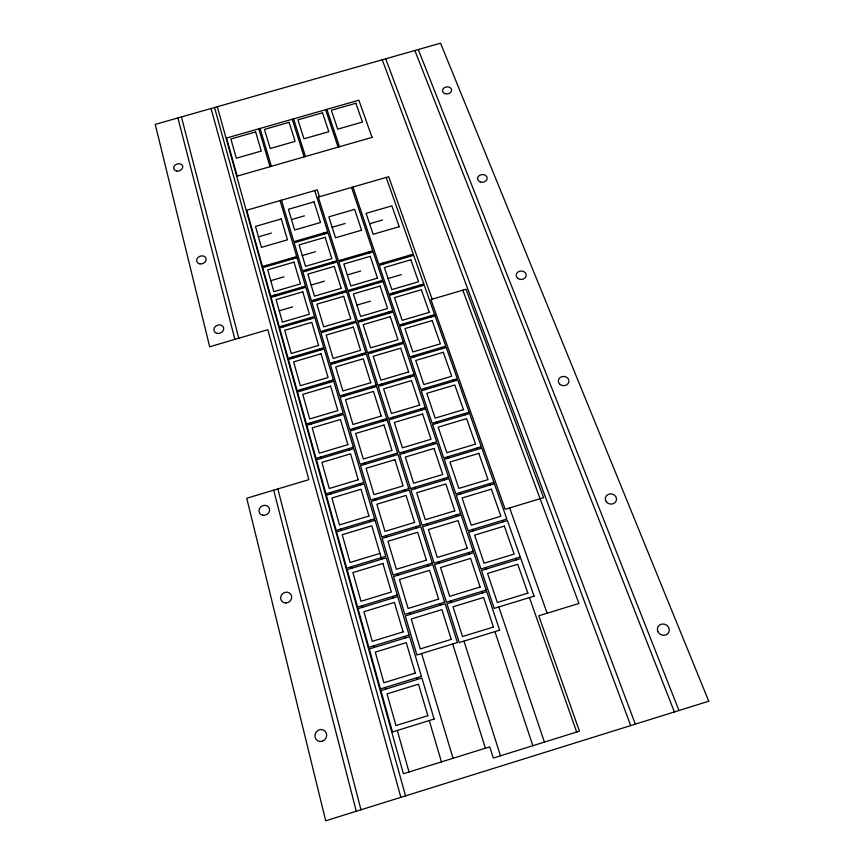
<?xml version="1.0" encoding="UTF-8"?>
<svg xmlns="http://www.w3.org/2000/svg" width="864" height="864" viewBox="0 0 864 864"><rect width="100%" height="100%" fill="white"/><g stroke="black" fill="none" stroke-linecap="round" stroke-linejoin="round"><path stroke-width="1.3" d="M379.955 553.424L350.06 562.486L342.241 534.697L371.801 525.787L381.661 559.202M388.066 278.51L401.371 274.612M279.256 310.813L292.669 306.882M356.951 305.111L370.397 301.169M369.608 223.765L382.579 219.996M302.292 255.539L315.403 251.726M270.767 280.67L284.008 276.815M311.148 285.066L324.432 281.189M347.339 274.925L360.59 271.048M291.514 219.586L304.398 215.86M258.433 236.844L271.404 233.086M332.154 227.264L345.125 223.495M418.284 49.54L678.974 710.51M414.86 50.512L674.384 711.936M385.679 58.817L635.321 724.14M382.244 59.789L630.709 725.576M462.812 290.185L578.923 603.461L538.78 615.784L579.442 731.182L493.279 758.041L489.748 746.852L403.402 773.744L217.296 106.736M509.663 507.935L547.16 613.213M432.13 299.203L388.692 176.72L318.287 197.068L338.429 260.734L372.751 250.722L351.594 187.445M386.186 177.455L413.284 254.156L378.832 264.222L352.966 187.045M409.266 255.334L409.676 256.489M419.742 285.152L420.152 286.351M430.51 315.835L430.942 317.066M441.601 347.425L442.055 348.7M453.028 379.966L453.492 381.262M464.8 413.478L465.275 414.828M476.939 448.038L477.425 449.42M489.445 483.667L489.953 485.093M502.362 520.43L502.88 521.91M515.689 558.382L516.218 559.904M529.448 597.575L576.666 732.046M382.849 263.045L383.249 264.211M392.958 293.004L393.358 294.214M403.358 323.838L403.769 325.08M414.061 355.579L414.493 356.854M425.088 388.271L425.531 389.578M436.45 421.956L436.903 423.306M448.157 456.667L448.621 458.06M460.231 492.48L460.717 493.916M472.694 529.427L473.191 530.906M485.557 567.562L486.065 569.095M498.841 606.949L544.417 742.1M326.916 109.339L339.455 146.74M325.598 109.717L338.116 147.128M368.755 251.888L369.133 253.044M378.594 281.502L378.994 282.69M388.714 311.969L389.124 313.189M399.136 343.332L399.557 344.585M409.871 375.613L410.303 376.909M420.919 408.877L421.362 410.216M432.313 443.156L432.767 444.539M444.064 478.505L444.528 479.93M456.17 514.966L456.656 516.434M468.677 552.604L469.184 554.116M481.594 591.462L482.112 593.028M494.932 631.616L532.85 745.708M342.446 259.567L342.814 260.723M351.918 289.31L352.296 290.509M361.67 319.928L362.059 321.149M371.704 351.432L372.103 352.696M382.039 383.875L382.45 385.171M392.677 417.29L393.109 418.64M403.65 451.742L404.093 453.125M414.968 487.264L415.422 488.689M426.632 523.897L427.097 525.377M438.674 561.719L439.16 563.242M451.116 600.772L451.613 602.338M463.968 641.12L500.494 755.795M319.442 196.744L317.261 189.864L246.737 210.233L262.451 266.512L296.719 256.543L280.098 200.599M293.555 118.876L305.456 156.503M292.226 119.254L304.117 156.892M314.744 190.588L327.758 231.811L293.825 241.672L281.47 200.2M323.806 232.967L324.162 234.09M332.888 261.932L333.256 263.088M342.23 291.719L342.598 292.907M351.842 322.369L352.22 323.59M361.735 353.916L362.124 355.18M371.92 386.402L372.33 387.698M382.406 419.872L382.828 421.211M393.228 454.356L393.66 455.738M404.384 489.92L404.827 491.357M415.886 526.619L416.351 528.088M427.756 564.484L428.231 566.006M440.024 603.59L440.51 605.156M452.693 643.993L485.374 748.213M297.788 240.516L298.123 241.65M306.515 269.622L306.86 270.788M315.49 299.549L315.846 300.748M324.724 330.34L325.091 331.571M334.228 362.038L334.606 363.312M344.012 394.675L344.401 395.982M354.1 428.306L354.499 429.656M364.489 462.964L364.9 464.357M375.203 498.701L375.635 500.137M386.262 535.572L386.705 537.052M397.667 573.631L398.131 575.154M409.46 612.922L409.925 614.509M421.632 653.53L453.038 758.279M260.096 128.434L271.372 166.298M258.779 128.812L270.032 166.687M292.723 257.699L293.069 258.854M301.439 287.258L301.795 288.446M310.414 317.671L310.77 318.881M319.648 348.959L320.015 350.212M329.141 381.175L329.53 382.471M338.936 414.364L339.325 415.692M349.024 448.556L349.423 449.928M359.424 483.808L359.834 485.222M370.148 520.171L370.58 521.629M392.634 596.43L393.098 597.985M404.438 636.444L404.914 638.053M416.642 677.808L417.128 679.46M429.257 720.576L441.45 761.897M266.458 265.345L266.782 266.501M274.817 295.034L275.152 296.233M283.414 325.588L283.748 326.808M292.259 357.026L292.604 358.29M301.363 389.405L301.73 390.701M310.748 422.744L311.116 424.084M320.414 457.099L320.803 458.482M330.383 492.523L330.782 493.949M340.664 529.06L341.075 530.528M351.27 566.773L351.691 568.285M362.221 605.696L362.664 607.262M373.54 645.916L373.993 647.525M385.236 687.474L385.7 689.148M397.321 730.458L409.007 771.995M214.531 107.525L405.529 795.874M211.054 108.518L400.853 797.342M181.429 116.942L238.777 338.245M277.83 488.927L360.979 809.784M177.941 117.936L234.9 339.379M273.694 490.169L356.281 811.253M708.75 701.212L325.706 820.8L246.748 498.236L308.848 479.65L267.818 329.724L209.682 346.777L155.25 124.394L440.543 43.2L708.75 701.212M427.82 715.705L395.95 725.566L387.04 693.9L418.522 684.191L427.82 715.705M434.106 719.064L392.461 731.97L380.905 690.617L421.913 677.992L434.106 719.064M451.246 639.392L420.25 648.918L411.275 618.991L441.914 609.628L451.246 639.392M493.42 627.048L462.51 636.53L453.038 606.809L483.592 597.467L493.42 627.048M457.412 642.546L416.891 654.988L405.27 615.924L445.165 603.742L457.412 642.546M499.64 630.169L459.248 642.578L446.969 603.763L486.745 591.602L499.64 630.169M415.249 673.099L383.897 682.744L375.289 652.126L406.264 642.632L415.249 673.099M421.416 676.328L380.441 688.954L369.274 648.972L409.622 636.617L421.416 676.328M438.631 599.141L408.11 608.461L399.438 579.506L429.592 570.326L438.631 599.141M480.125 587.045L449.701 596.333L440.543 567.562L470.61 558.414L480.125 587.045M444.668 602.176L404.795 614.347L393.541 576.547L432.81 564.613L444.668 602.176M486.227 590.047L446.472 602.197L434.581 564.635L473.742 552.722L486.227 590.047M527.882 593.125L497.329 602.478L487.534 573.448L517.741 564.246L527.882 593.125M403.099 631.897L372.254 641.336L363.917 611.712L394.405 602.413L403.099 631.897M534.103 596.149L494.176 608.386L481.475 570.488L520.808 558.511L534.103 596.149M409.136 635.008L368.82 647.352L358.02 608.677L397.721 596.57L409.136 635.008M504.349 526.111L474.617 535.129L484.088 563.22L514.166 554.072L504.349 526.111M382.925 563.49L352.901 572.584L360.979 601.268L391.338 592.024L382.925 563.49M426.406 560.174L396.371 569.3L387.968 541.264L417.658 532.278L426.406 560.174M467.262 548.327L437.314 557.42L428.436 529.556L458.05 520.603L467.262 548.327M432.335 563.09L393.088 575.024L382.18 538.412L420.854 526.727L432.335 563.09M473.245 551.221L434.106 563.112L422.593 526.738L461.16 515.074L473.245 551.221M520.268 556.988L480.956 568.966L468.666 532.278L507.395 520.538L520.268 556.988M397.267 595.026L357.588 607.111L347.123 569.668L386.208 557.82L397.267 595.026M368.928 516.035L339.487 524.912L331.916 497.988L361.022 489.251L368.928 516.035M493.895 482.328L455.771 493.819L444.236 459.378L481.799 448.103L493.895 482.328M374.63 518.821L336.161 530.42L326.344 495.277L364.252 483.894L374.63 518.821M494.392 483.754L456.257 495.256L468.169 530.798L506.866 519.059L494.392 483.754M375.062 520.279L336.571 531.889L346.702 568.156L385.765 556.308L375.062 520.279M491.378 489.164L462.089 497.999L471.269 525.226L500.893 516.251L491.378 489.164M414.58 522.439L384.998 531.382L376.855 504.22L406.102 495.418L414.58 522.439M454.799 510.829L425.304 519.739L416.707 492.739L445.867 483.959L454.799 510.829M420.39 525.258L381.748 536.933L371.185 501.476L409.266 490.018L420.39 525.258M460.663 513.616L422.129 525.269L410.983 490.018L448.956 478.591L460.663 513.616M543.607 497.653L505.17 509.296L430.92 299.56L466.009 289.246L543.607 497.653M394.891 459.68L366.088 468.31L373.982 494.64L403.11 485.881L394.891 459.68M434.074 448.448L405.346 457.056L413.672 483.224L442.724 474.487L434.074 448.448M475.556 444.107L446.828 452.725L438.199 427.151L466.614 418.651L475.556 444.107M358.236 479.801L329.249 488.495L321.905 462.402L350.579 453.827L358.236 479.801M481.313 446.72L443.761 457.985L432.572 424.591L469.584 413.532L481.313 446.72M363.83 482.49L325.955 493.852L316.44 459.788L353.776 448.632L363.83 482.49M478.807 453.362L449.96 462.024L458.86 488.408L488.03 479.617L478.807 453.362M408.812 488.592L370.753 500.04L360.526 465.664L398.034 454.432L408.812 488.592M448.481 477.176L410.53 488.592L399.719 454.432L437.13 443.232L448.481 477.176M381.218 416.07L352.944 424.483L345.524 399.708L373.486 391.414L381.218 416.07M419.666 405.097L391.468 413.5L383.627 388.876L411.523 380.592L419.666 405.097M386.716 418.586L349.78 429.592L340.146 397.246L376.574 386.446L386.716 418.586M425.218 407.603L388.379 418.576L378.205 386.435L414.536 375.656L425.218 407.603M387.137 419.926L350.179 430.942L360.104 464.27L397.602 453.049L387.137 419.926M425.66 408.931L388.8 419.915L399.287 453.049L436.676 441.86L425.66 408.931M384.026 425.023L355.655 433.49L363.301 459.022L391.997 450.436L384.026 425.023M422.626 414.007L394.319 422.453L402.408 447.833L431.017 439.268L422.626 414.007M463.46 409.676L435.154 418.122L426.784 393.314L454.788 384.977L463.46 409.676M347.879 444.668L319.313 453.2L312.196 427.885L340.448 419.483L347.879 444.668M469.12 412.193L432.119 423.241L421.265 390.852L457.736 379.998L469.12 412.193M353.376 447.26L316.051 458.406L306.817 425.358L343.613 414.418L353.376 447.26M333.374 379.922L297.13 390.658L288.436 359.521L324.184 348.98L333.374 379.922M446.245 347.458L410.292 358.096L420.822 389.534L457.283 378.702L446.245 347.458M333.752 381.218L297.486 391.954L306.45 424.019L343.224 413.089L333.752 381.218M443.318 352.296L415.714 360.472L423.835 384.556L451.732 376.261L443.318 352.296M330.61 386.143L302.767 394.394L309.679 418.954L337.824 410.594L330.61 386.143M370.764 382.709L342.9 390.971L335.686 366.919L363.258 358.776L370.764 382.709M408.65 371.952L380.862 380.192L373.248 356.281L400.745 348.16L408.65 371.952M376.164 385.139L339.757 395.939L330.404 364.543L366.314 353.938L376.164 385.139M414.104 374.36L377.795 385.128L367.924 353.927L403.726 343.354L414.104 374.36M353.322 327.089L326.138 335.081L333.148 358.441L360.612 350.33L353.322 327.089M390.28 316.667L363.172 324.637L370.559 347.857L397.958 339.768L390.28 316.667M429.289 312.358L402.17 320.339L394.513 297.626L421.351 289.742L429.289 312.358M318.589 345.406L291.254 353.462L284.731 330.296L311.796 322.348L318.589 345.406M434.646 314.626L399.211 325.058L389.275 295.412L424.235 285.152L434.646 314.626M323.806 347.728L288.079 358.258L279.634 328.018L314.885 317.682L323.806 347.728M435.078 315.846L399.632 326.3L409.86 356.821L445.792 346.194L435.078 315.846M432.173 320.566L404.957 328.59L412.841 351.972L440.348 343.84L432.173 320.566M321.062 353.786L293.62 361.876L300.326 385.722L328.072 377.514L321.062 353.786M365.915 352.674L330.026 363.28L320.954 332.791L356.346 322.38L365.915 352.674M403.315 342.09L367.524 352.663L357.934 322.358L393.239 311.98L403.315 342.09M410.832 259.794L384.361 267.538L391.813 289.602L418.543 281.761L410.832 259.794M302.789 291.816L276.102 299.614L282.431 322.121L309.398 314.215L302.789 291.816M341.172 288.338L314.464 296.147L307.854 274.104L334.282 266.393L341.172 288.338M377.482 278.143L350.838 285.941L343.861 264.017L370.224 256.327L377.482 278.143M346.291 290.531L311.407 300.737L302.843 271.955L337.262 261.922L346.291 290.531M382.655 280.314L347.857 290.509L338.796 261.889L373.14 251.878L382.655 280.314M346.669 291.719L311.764 301.936L320.587 331.56L355.968 321.149L346.669 291.719M383.044 281.502L348.235 291.697L357.545 321.138L392.828 310.759L383.044 281.502M343.667 296.309L316.872 304.16L323.676 326.84L350.752 318.892L343.667 296.309M380.106 286.07L353.376 293.9L360.558 316.451L387.569 308.513L380.106 286.07M423.814 283.954L388.876 294.203L379.22 265.388L413.694 255.312L423.814 283.954M314.518 316.462L279.288 326.797L271.091 297.421L305.845 287.258L314.518 316.462M325.166 237.298L299.095 244.879L305.521 266.317L331.852 258.638L325.166 237.298M361.552 230.213L335.502 237.784L328.838 216.853L354.629 209.369L361.552 230.213M399.211 226.703L373.151 234.284L366.088 213.343L391.889 205.859L399.211 226.703M297.065 257.688L262.775 267.667L270.756 296.222L305.489 286.081L297.065 257.688M294.03 262.127L267.71 269.795L273.866 291.665L300.456 283.9L294.03 262.127M336.895 260.755L302.486 270.788L294.16 242.806L328.115 232.945L336.895 260.755M314.053 201.874L288.425 209.293L294.624 229.997L320.522 222.491L314.053 201.874M281.286 218.938L255.506 226.4L261.403 247.385L287.453 239.825L281.286 218.938M372.028 137.376L237.211 176.116L226.573 138.024L358.884 100.202L372.028 137.376M255.625 131.922L230.904 138.996L236.315 158.22L261.274 151.07L255.625 131.922M289.116 122.353L264.46 129.395L270.194 148.511L295.088 141.372L289.116 122.353M322.531 112.795L297.94 119.826L303.988 138.812L328.817 131.695L322.531 112.795M355.86 103.27L331.333 110.279L337.694 129.157L362.459 122.051L355.86 103.27M657.763 631.411A6.07 5.594 27.4 0 0 667.991 633.517A6.07 5.594 27.4 0 0 664.211 624.11A6.07 5.594 27.4 0 0 657.763 631.411M606.334 501.811A5.648 5.108 10.8 0 0 616.032 501.304A5.648 5.108 10.8 0 0 610.384 493.873A5.648 5.108 10.8 0 0 606.334 501.811M560.164 384.545A5.324 4.644 1.8 0 0 568.858 381.942A5.324 4.644 1.8 0 0 561.859 376.661A5.324 4.644 1.8 0 0 560.164 384.545M517.86 278.456A5.044 4.223 -2.9 0 0 526.144 276.016A5.044 4.223 -2.9 0 0 519.588 271.264A5.044 4.223 -2.9 0 0 517.86 278.456M480.168 181.904A4.806 3.845 -5.6 0 0 487.156 178.049A4.806 3.845 -5.6 0 0 479.768 175.241A4.806 3.845 -5.6 0 0 480.168 181.904M444.928 93.625A4.59 3.521 -7.3 0 0 451.645 90.04A4.59 3.521 -7.3 0 0 444.647 87.523A4.59 3.521 -7.3 0 0 444.928 93.625M322.25 741.258A6.102 5.778 -55.8 0 0 325.004 731.117A6.102 5.778 -55.8 0 0 315.133 734.184A6.102 5.778 -55.8 0 0 322.25 741.258M286.027 602.942A5.692 5.249 -34.1 0 0 291.049 594.626A5.692 5.249 -34.1 0 0 281.426 595.091A5.692 5.249 -34.1 0 0 286.027 602.942M262.721 515.268A5.465 4.903 -27.6 0 0 269.492 508.766A5.465 4.903 -27.6 0 0 260.626 506.995A5.465 4.903 -27.6 0 0 262.721 515.268M217.285 333.396A5.033 4.18 -21.4 0 0 223.625 327.748A5.033 4.18 -21.4 0 0 215.503 326.365A5.033 4.18 -21.4 0 0 217.285 333.396M199.919 263.876A4.871 3.92 -20.1 0 0 206.086 258.53A4.871 3.92 -20.1 0 0 198.245 257.278A4.871 3.92 -20.1 0 0 199.919 263.876M176.731 171.061A4.655 3.586 -18.8 0 0 182.671 166.126A4.655 3.586 -18.8 0 0 175.208 165.035A4.655 3.586 -18.8 0 0 176.731 171.061"/></g></svg>
